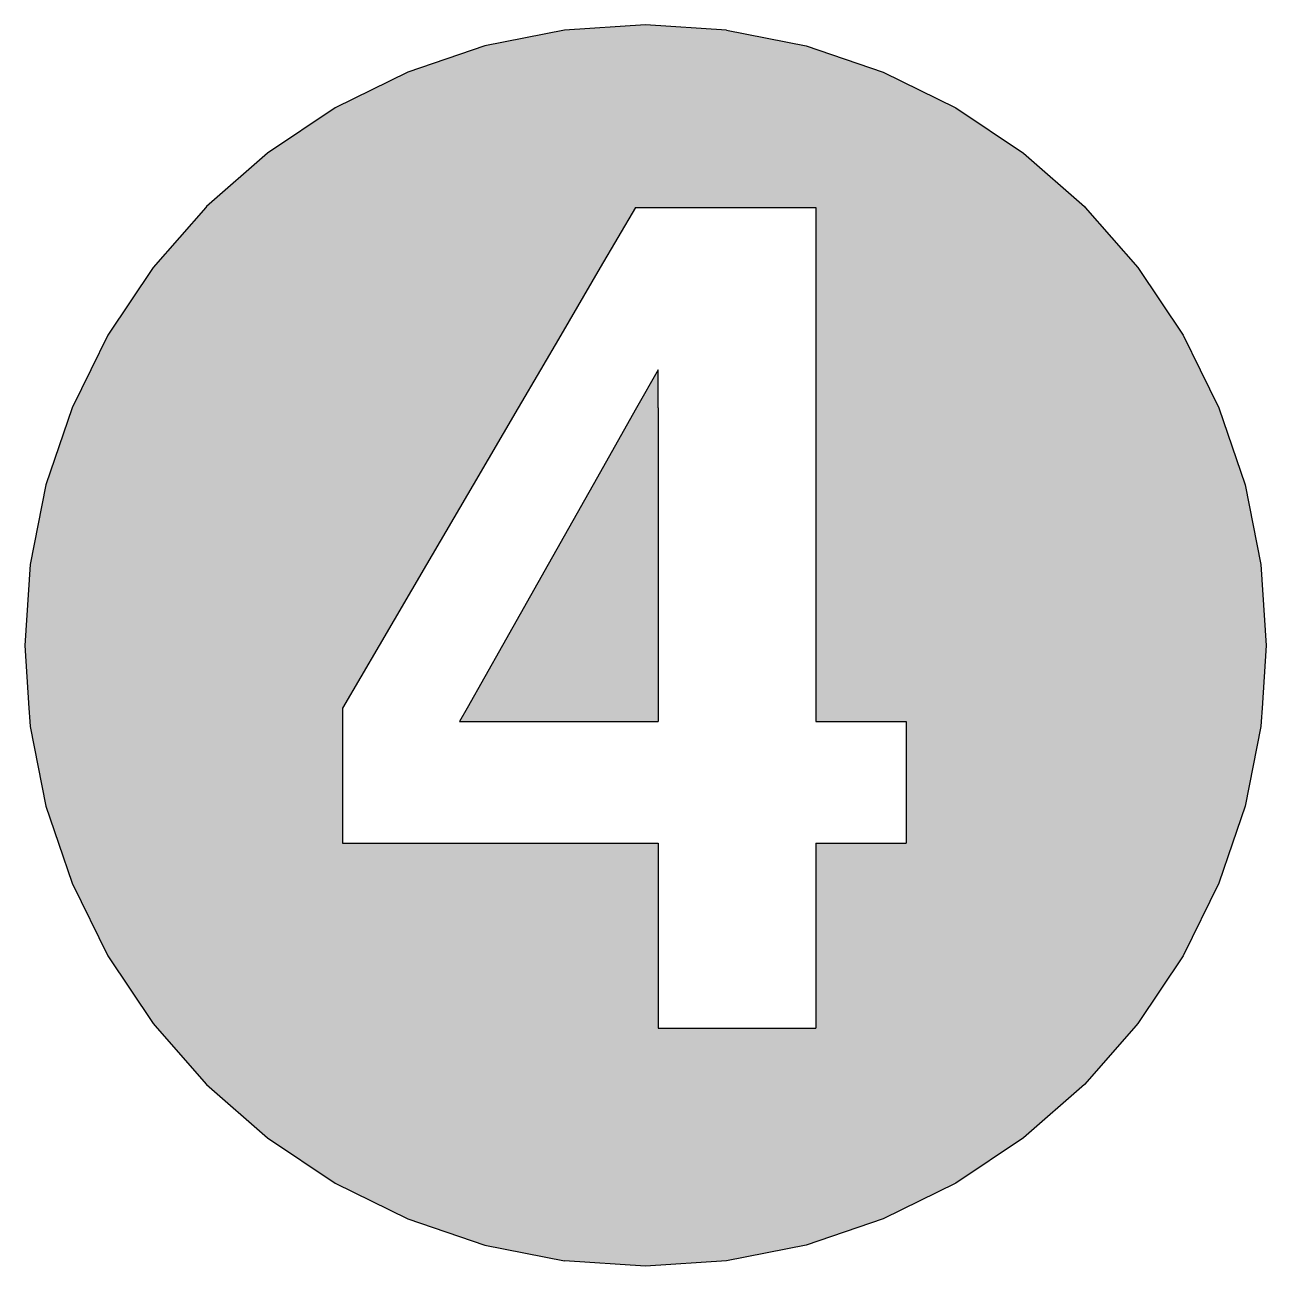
# Model space of a CAD drawing. Extents: x 66955 to 77886, y 5199 to 18578.
# Drawn here: x 67264.8 to 67510.2, y 15235.7 to 15481.1 of the extents above; entities that cross this region are included whole.
import ezdxf

# ---------------------------------------------------------------- set-up
doc = ezdxf.new("R2010")
doc.units = 0
doc.header["$MEASUREMENT"] = 0
doc.layers.add('DLINE', color=1, linetype='CONTINUOUS')

msp = doc.modelspace()

# ---------------------------------------------------------------- linework, layer by layer
at = {"layer": 'DLINE', "linetype": 'CONTINUOUS'}
for p, q in [((67387.472736, 15481.101711), (67371.456086, 15480.051924)), ((67403.489385, 15480.051924), (67387.472736, 15481.101711)), ((67371.456086, 15480.051924), (67355.713485, 15476.920527)), ((67403.489385, 15480.051924), (67419.231986, 15476.920527)), ((67355.713485, 15476.920527), (67340.514295, 15471.761097)), ((67419.231986, 15476.920527), (67434.431177, 15471.761097)), ((67340.514295, 15471.761097), (67326.118576, 15464.661913)), ((67434.431177, 15471.761097), (67448.826895, 15464.661913)), ((67326.118576, 15464.661913), (67312.772644, 15455.744447)), ((67448.826895, 15464.661913), (67462.172828, 15455.744447)), ((67312.772644, 15455.744447), (67300.704851, 15445.161276)), ((67462.172828, 15455.744447), (67474.24062, 15445.161276)), ((67300.5488, 15444.983334), (67290.121681, 15433.093483)), ((67300.704851, 15445.161276), (67300.5488, 15444.983334)), ((67385.499441, 15444.983334), (67378.536917, 15433.093483)), ((67385.499441, 15444.983334), (67421.157784, 15444.983334)), ((67421.157784, 15444.983334), (67421.157784, 15433.093483)), ((67474.24062, 15445.161276), (67474.396672, 15444.983334)), ((67474.396672, 15444.983334), (67484.823791, 15433.093483)), ((67290.121681, 15433.093483), (67281.204214, 15419.747551)), ((67378.536917, 15433.093483), (67370.721731, 15419.747551)), ((67421.157784, 15433.093483), (67421.157784, 15419.747551)), ((67484.823791, 15433.093483), (67493.741257, 15419.747551)), ((67281.204214, 15419.747551), (67277.822851, 15412.890825)), ((67370.721731, 15419.747551), (67366.706531, 15412.890825)), ((67421.157784, 15419.747551), (67421.157784, 15412.890825)), ((67493.741257, 15419.747551), (67497.122621, 15412.890825)), ((67277.822851, 15412.890825), (67274.105031, 15405.351832)), ((67366.706531, 15412.890825), (67362.291806, 15405.351832)), ((67389.956734, 15412.890825), (67385.703969, 15405.351832)), ((67389.956734, 15405.351832), (67389.956734, 15412.890825)), ((67421.157784, 15412.890825), (67421.157784, 15405.351832)), ((67497.122621, 15412.890825), (67500.84044, 15405.351832)), ((67274.105031, 15405.351832), (67268.945601, 15390.152642)), ((67362.291806, 15405.351832), (67353.391379, 15390.152642)), ((67385.703969, 15405.351832), (67377.130067, 15390.152642)), ((67389.956734, 15405.351832), (67389.956734, 15390.152642)), ((67421.157784, 15405.351832), (67421.157784, 15390.152642)), ((67500.84044, 15405.351832), (67505.99987, 15390.152642)), ((67268.945601, 15390.152642), (67265.814203, 15374.410042)), ((67353.391379, 15390.152642), (67344.172739, 15374.410042)), ((67377.130067, 15390.152642), (67368.249625, 15374.410042)), ((67389.956734, 15390.152642), (67389.956734, 15374.410042)), ((67421.157784, 15390.152642), (67421.157784, 15374.410042)), ((67505.99987, 15390.152642), (67509.131268, 15374.410042)), ((67265.814203, 15374.410042), (67264.764416, 15358.393392)), ((67344.172739, 15374.410042), (67334.79362, 15358.393392)), ((67368.249625, 15374.410042), (67359.214592, 15358.393392)), ((67389.956734, 15374.410042), (67389.956734, 15358.393392)), ((67421.157784, 15374.410042), (67421.157784, 15358.393392)), ((67509.131268, 15374.410042), (67510.181055, 15358.393392)), ((67264.764416, 15358.393392), (67265.574662, 15346.031433)), ((67334.79362, 15358.393392), (67327.554635, 15346.031433)), ((67359.214592, 15358.393392), (67352.241179, 15346.031433)), ((67389.956734, 15358.393392), (67389.956734, 15346.031433)), ((67421.157784, 15358.393392), (67421.157784, 15346.031433)), ((67510.181055, 15358.393392), (67509.370809, 15346.031433)), ((67265.574662, 15346.031433), (67265.74995, 15343.357057)), ((67327.554635, 15346.031433), (67327.554635, 15343.357057)), ((67352.241179, 15346.031433), (67350.732557, 15343.357057)), ((67389.956734, 15346.031433), (67389.956734, 15343.357057)), ((67421.157784, 15346.031433), (67421.157784, 15343.357057)), ((67509.370809, 15346.031433), (67509.195521, 15343.357057)), ((67265.74995, 15343.357057), (67265.814203, 15342.376742)), ((67265.814203, 15342.376742), (67268.945601, 15326.634142)), ((67327.554635, 15343.357057), (67327.554635, 15342.376742)), ((67327.554635, 15342.376742), (67327.554635, 15326.634142)), ((67350.732557, 15343.357057), (67389.956734, 15343.357057)), ((67421.157784, 15343.357057), (67438.986955, 15343.357057)), ((67438.986955, 15343.357057), (67438.986955, 15342.376742)), ((67438.986955, 15342.376742), (67438.986955, 15326.634142)), ((67509.131268, 15342.376742), (67505.99987, 15326.634142)), ((67509.195521, 15343.357057), (67509.131268, 15342.376742)), ((67268.945601, 15326.634142), (67271.43939, 15319.287676)), ((67327.554635, 15326.634142), (67327.554635, 15319.287676)), ((67438.986955, 15326.634142), (67438.986955, 15319.287676)), ((67505.99987, 15326.634142), (67503.506081, 15319.287676)), ((67271.43939, 15319.287676), (67274.105031, 15311.434951)), ((67327.554635, 15319.287676), (67389.956734, 15319.287676)), ((67389.956734, 15319.287676), (67389.956734, 15311.434951)), ((67421.157784, 15319.287676), (67421.157784, 15311.434951)), ((67421.157784, 15319.287676), (67438.986955, 15319.287676)), ((67503.506081, 15319.287676), (67500.84044, 15311.434951)), ((67274.105031, 15311.434951), (67281.204214, 15297.039232)), ((67389.956734, 15311.434951), (67389.956734, 15297.039232)), ((67421.157784, 15311.434951), (67421.157784, 15297.039232)), ((67500.84044, 15311.434951), (67493.741257, 15297.039232)), ((67281.204214, 15297.039232), (67290.121681, 15283.6933)), ((67389.956734, 15297.039232), (67389.956734, 15283.6933)), ((67421.157784, 15297.039232), (67421.157784, 15283.6933)), ((67493.741257, 15297.039232), (67484.823791, 15283.6933)), ((67290.121681, 15283.6933), (67290.959566, 15282.737875)), ((67290.959566, 15282.737875), (67300.704851, 15271.625507)), ((67389.956734, 15283.6933), (67389.956734, 15282.737875)), ((67389.956734, 15282.737875), (67421.157784, 15282.737875)), ((67421.157784, 15283.6933), (67421.157784, 15282.737875)), ((67483.985905, 15282.737875), (67474.24062, 15271.625507)), ((67484.823791, 15283.6933), (67483.985905, 15282.737875)), ((67300.704851, 15271.625507), (67312.772644, 15261.042337)), ((67474.24062, 15271.625507), (67462.172828, 15261.042337)), ((67312.772644, 15261.042337), (67326.118576, 15252.12487)), ((67462.172828, 15261.042337), (67448.826895, 15252.12487)), ((67326.118576, 15252.12487), (67340.514295, 15245.025687)), ((67448.826895, 15252.12487), (67434.431177, 15245.025687)), ((67340.514295, 15245.025687), (67355.713485, 15239.866257)), ((67434.431177, 15245.025687), (67419.231986, 15239.866257)), ((67355.713485, 15239.866257), (67371.456086, 15236.73486)), ((67419.231986, 15239.866257), (67403.489385, 15236.73486)), ((67387.472736, 15235.685073), (67371.456086, 15236.73486)), ((67403.489385, 15236.73486), (67387.472736, 15235.685073))]:
    msp.add_line(p, q, dxfattribs=at)
for points in [[(67387.472736, 15481.101711), (67371.456086, 15480.051924), (67403.489385, 15480.051924)], [(67371.456086, 15480.051924), (67355.713485, 15476.920527), (67419.231986, 15476.920527)], [(67355.713485, 15476.920527), (67340.514295, 15471.761097), (67434.431177, 15471.761097)], [(67340.514295, 15471.761097), (67326.118576, 15464.661913), (67448.826895, 15464.661913)], [(67326.118576, 15464.661913), (67312.772644, 15455.744447), (67462.172828, 15455.744447)], [(67312.772644, 15455.744447), (67300.704851, 15445.161276), (67474.24062, 15445.161276)], [(67300.5488, 15444.983334), (67290.121681, 15433.093483), (67378.536917, 15433.093483)], [(67300.704851, 15445.161276), (67300.5488, 15444.983334), (67474.396672, 15444.983334)], [(67385.499441, 15444.983334), (67385.499441, 15444.983334), (67421.157784, 15444.983334)], [(67421.157784, 15444.983334), (67421.157784, 15433.093483), (67484.823791, 15433.093483)], [(67290.121681, 15433.093483), (67281.204214, 15419.747551), (67370.721731, 15419.747551)], [(67421.157784, 15433.093483), (67421.157784, 15419.747551), (67493.741257, 15419.747551)], [(67281.204214, 15419.747551), (67277.822851, 15412.890825), (67366.706531, 15412.890825)], [(67421.157784, 15419.747551), (67421.157784, 15412.890825), (67497.122621, 15412.890825)], [(67277.822851, 15412.890825), (67274.105031, 15405.351832), (67362.291806, 15405.351832)], [(67389.956734, 15412.890825), (67385.703969, 15405.351832), (67389.956734, 15405.351832)], [(67421.157784, 15412.890825), (67421.157784, 15405.351832), (67500.84044, 15405.351832)], [(67274.105031, 15405.351832), (67268.945601, 15390.152642), (67353.391379, 15390.152642)], [(67385.703969, 15405.351832), (67377.130067, 15390.152642), (67389.956734, 15390.152642)], [(67421.157784, 15405.351832), (67421.157784, 15390.152642), (67505.99987, 15390.152642)], [(67268.945601, 15390.152642), (67265.814203, 15374.410042), (67344.172739, 15374.410042)], [(67377.130067, 15390.152642), (67368.249625, 15374.410042), (67389.956734, 15374.410042)], [(67421.157784, 15390.152642), (67421.157784, 15374.410042), (67509.131268, 15374.410042)], [(67265.814203, 15374.410042), (67264.764416, 15358.393392), (67334.79362, 15358.393392)], [(67368.249625, 15374.410042), (67359.214592, 15358.393392), (67389.956734, 15358.393392)], [(67421.157784, 15374.410042), (67421.157784, 15358.393392), (67510.181055, 15358.393392)], [(67264.764416, 15358.393392), (67265.574662, 15346.031433), (67327.554635, 15346.031433)], [(67359.214592, 15358.393392), (67352.241179, 15346.031433), (67389.956734, 15346.031433)], [(67421.157784, 15358.393392), (67421.157784, 15346.031433), (67509.370809, 15346.031433)], [(67265.574662, 15346.031433), (67265.74995, 15343.357057), (67327.554635, 15343.357057)], [(67352.241179, 15346.031433), (67350.732557, 15343.357057), (67389.956734, 15343.357057)], [(67421.157784, 15346.031433), (67421.157784, 15343.357057), (67509.195521, 15343.357057)], [(67265.74995, 15343.357057), (67265.814203, 15342.376742), (67327.554635, 15342.376742)], [(67265.814203, 15342.376742), (67268.945601, 15326.634142), (67327.554635, 15326.634142)], [(67350.732557, 15343.357057), (67350.732557, 15343.357057), (67389.956734, 15343.357057)], [(67421.157784, 15343.357057), (67421.157784, 15343.357057), (67438.986955, 15343.357057)], [(67438.986955, 15343.357057), (67438.986955, 15342.376742), (67509.131268, 15342.376742)], [(67438.986955, 15342.376742), (67438.986955, 15326.634142), (67505.99987, 15326.634142)], [(67268.945601, 15326.634142), (67271.43939, 15319.287676), (67327.554635, 15319.287676)], [(67438.986955, 15326.634142), (67438.986955, 15319.287676), (67503.506081, 15319.287676)], [(67271.43939, 15319.287676), (67274.105031, 15311.434951), (67389.956734, 15311.434951)], [(67327.554635, 15319.287676), (67327.554635, 15319.287676), (67389.956734, 15319.287676)], [(67421.157784, 15319.287676), (67421.157784, 15311.434951), (67500.84044, 15311.434951)], [(67421.157784, 15319.287676), (67421.157784, 15319.287676), (67438.986955, 15319.287676)], [(67274.105031, 15311.434951), (67281.204214, 15297.039232), (67389.956734, 15297.039232)], [(67421.157784, 15311.434951), (67421.157784, 15297.039232), (67493.741257, 15297.039232)], [(67281.204214, 15297.039232), (67290.121681, 15283.6933), (67389.956734, 15283.6933)], [(67421.157784, 15297.039232), (67421.157784, 15283.6933), (67484.823791, 15283.6933)], [(67290.121681, 15283.6933), (67290.959566, 15282.737875), (67389.956734, 15282.737875)], [(67290.959566, 15282.737875), (67300.704851, 15271.625507), (67474.24062, 15271.625507)], [(67389.956734, 15282.737875), (67389.956734, 15282.737875), (67421.157784, 15282.737875)], [(67421.157784, 15283.6933), (67421.157784, 15282.737875), (67483.985905, 15282.737875)], [(67300.704851, 15271.625507), (67312.772644, 15261.042337), (67462.172828, 15261.042337)], [(67312.772644, 15261.042337), (67326.118576, 15252.12487), (67448.826895, 15252.12487)], [(67326.118576, 15252.12487), (67340.514295, 15245.025687), (67434.431177, 15245.025687)], [(67340.514295, 15245.025687), (67355.713485, 15239.866257), (67419.231986, 15239.866257)], [(67355.713485, 15239.866257), (67371.456086, 15236.73486), (67403.489385, 15236.73486)]]:
    msp.add_solid(points, dxfattribs=at)
at = {"layer": 'DLINE', "linetype": 'CONTINUOUS', "extrusion": (0, 0, -1)}
for points in [[(-67371.456086, 15480.051924), (-67403.489385, 15480.051924), (-67419.231986, 15476.920527)], [(-67355.713485, 15476.920527), (-67419.231986, 15476.920527), (-67434.431177, 15471.761097)], [(-67340.514295, 15471.761097), (-67434.431177, 15471.761097), (-67448.826895, 15464.661913)], [(-67326.118576, 15464.661913), (-67448.826895, 15464.661913), (-67462.172828, 15455.744447)], [(-67312.772644, 15455.744447), (-67462.172828, 15455.744447), (-67474.24062, 15445.161276)], [(-67300.5488, 15444.983334), (-67385.499441, 15444.983334), (-67378.536917, 15433.093483)], [(-67300.704851, 15445.161276), (-67474.24062, 15445.161276), (-67474.396672, 15444.983334)], [(-67421.157784, 15444.983334), (-67474.396672, 15444.983334), (-67484.823791, 15433.093483)], [(-67290.121681, 15433.093483), (-67378.536917, 15433.093483), (-67370.721731, 15419.747551)], [(-67421.157784, 15433.093483), (-67484.823791, 15433.093483), (-67493.741257, 15419.747551)], [(-67281.204214, 15419.747551), (-67370.721731, 15419.747551), (-67366.706531, 15412.890825)], [(-67421.157784, 15419.747551), (-67493.741257, 15419.747551), (-67497.122621, 15412.890825)], [(-67277.822851, 15412.890825), (-67366.706531, 15412.890825), (-67362.291806, 15405.351832)], [(-67421.157784, 15412.890825), (-67497.122621, 15412.890825), (-67500.84044, 15405.351832)], [(-67274.105031, 15405.351832), (-67362.291806, 15405.351832), (-67353.391379, 15390.152642)], [(-67385.703969, 15405.351832), (-67389.956734, 15405.351832), (-67389.956734, 15390.152642)], [(-67421.157784, 15405.351832), (-67500.84044, 15405.351832), (-67505.99987, 15390.152642)], [(-67268.945601, 15390.152642), (-67353.391379, 15390.152642), (-67344.172739, 15374.410042)], [(-67377.130067, 15390.152642), (-67389.956734, 15390.152642), (-67389.956734, 15374.410042)], [(-67421.157784, 15390.152642), (-67505.99987, 15390.152642), (-67509.131268, 15374.410042)], [(-67265.814203, 15374.410042), (-67344.172739, 15374.410042), (-67334.79362, 15358.393392)], [(-67368.249625, 15374.410042), (-67389.956734, 15374.410042), (-67389.956734, 15358.393392)], [(-67421.157784, 15374.410042), (-67509.131268, 15374.410042), (-67510.181055, 15358.393392)], [(-67264.764416, 15358.393392), (-67334.79362, 15358.393392), (-67327.554635, 15346.031433)], [(-67359.214592, 15358.393392), (-67389.956734, 15358.393392), (-67389.956734, 15346.031433)], [(-67421.157784, 15358.393392), (-67510.181055, 15358.393392), (-67509.370809, 15346.031433)], [(-67265.574662, 15346.031433), (-67327.554635, 15346.031433), (-67327.554635, 15343.357057)], [(-67352.241179, 15346.031433), (-67389.956734, 15346.031433), (-67389.956734, 15343.357057)], [(-67421.157784, 15346.031433), (-67509.370809, 15346.031433), (-67509.195521, 15343.357057)], [(-67265.74995, 15343.357057), (-67327.554635, 15343.357057), (-67327.554635, 15342.376742)], [(-67265.814203, 15342.376742), (-67327.554635, 15342.376742), (-67327.554635, 15326.634142)], [(-67438.986955, 15343.357057), (-67509.195521, 15343.357057), (-67509.131268, 15342.376742)], [(-67438.986955, 15342.376742), (-67509.131268, 15342.376742), (-67505.99987, 15326.634142)], [(-67268.945601, 15326.634142), (-67327.554635, 15326.634142), (-67327.554635, 15319.287676)], [(-67438.986955, 15326.634142), (-67505.99987, 15326.634142), (-67503.506081, 15319.287676)], [(-67271.43939, 15319.287676), (-67389.956734, 15319.287676), (-67389.956734, 15311.434951)], [(-67421.157784, 15319.287676), (-67503.506081, 15319.287676), (-67500.84044, 15311.434951)], [(-67274.105031, 15311.434951), (-67389.956734, 15311.434951), (-67389.956734, 15297.039232)], [(-67421.157784, 15311.434951), (-67500.84044, 15311.434951), (-67493.741257, 15297.039232)], [(-67281.204214, 15297.039232), (-67389.956734, 15297.039232), (-67389.956734, 15283.6933)], [(-67421.157784, 15297.039232), (-67493.741257, 15297.039232), (-67484.823791, 15283.6933)], [(-67290.121681, 15283.6933), (-67389.956734, 15283.6933), (-67389.956734, 15282.737875)], [(-67290.959566, 15282.737875), (-67483.985905, 15282.737875), (-67474.24062, 15271.625507)], [(-67421.157784, 15283.6933), (-67484.823791, 15283.6933), (-67483.985905, 15282.737875)], [(-67300.704851, 15271.625507), (-67474.24062, 15271.625507), (-67462.172828, 15261.042337)], [(-67312.772644, 15261.042337), (-67462.172828, 15261.042337), (-67448.826895, 15252.12487)], [(-67326.118576, 15252.12487), (-67448.826895, 15252.12487), (-67434.431177, 15245.025687)], [(-67340.514295, 15245.025687), (-67434.431177, 15245.025687), (-67419.231986, 15239.866257)], [(-67355.713485, 15239.866257), (-67419.231986, 15239.866257), (-67403.489385, 15236.73486)], [(-67371.456086, 15236.73486), (-67403.489385, 15236.73486), (-67387.472736, 15235.685073)]]:
    msp.add_solid(points, dxfattribs=at)

doc.saveas('drawing.dxf')
